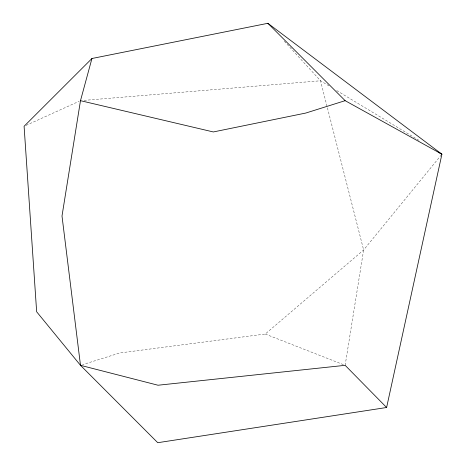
<?xml version="1.0" encoding="UTF-8"?>
<svg xmlns="http://www.w3.org/2000/svg" width="466" height="466" viewBox="0 0 466 466"><rect width="100%" height="100%" fill="white"/><g stroke="black" fill="none" stroke-linecap="round" stroke-linejoin="round"><path stroke-width="0.35" stroke-dasharray="2.33 1.75" d="M345.143 365.327L363.631 249.974L320.526 80.769L283.969 40.862M441.448 154.788L363.631 249.974L265.23 334.046L119.838 352.954L82.564 364.674M26.055 125.389L79.179 101.268M84.119 100.376L320.526 80.769L329.864 86.42M265.23 334.046L344.461 365.059M336.714 90.561L420.122 141.041"/><path stroke-width="0.7" d="M91.948 58.5L80.49 100.673L62.001 216.026L80.49 365.327L157.747 442.7L386.611 407.5L441.908 154.223L267.88 23.3L91.948 58.5L24.092 126.28L36.651 311.777L80.49 365.327L158.032 385.231L345.143 365.327L386.611 407.5M438.797 152.341L441.908 154.223L345.143 100.673L305.789 113.046L213.329 131.954L80.49 100.673M267.88 23.3L345.143 100.673"/></g></svg>
